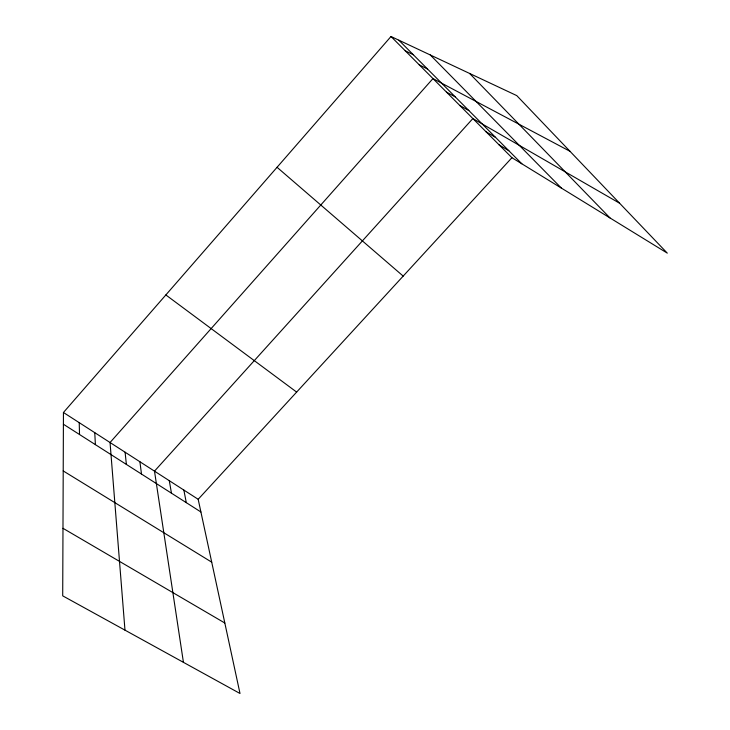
<?xml version="1.0" encoding="UTF-8"?>
<svg xmlns="http://www.w3.org/2000/svg" width="730" height="730" viewBox="0 0 730 730"><rect width="100%" height="100%" fill="white"/><g stroke="black" fill="none" stroke-linecap="round" stroke-linejoin="round"><path stroke-width="1.09" d="M63.446 412.496L62.707 595.853L240.006 693.5L198.177 499.293L63.446 412.496L390.997 36.5L516.785 95.621L667.293 253.137L511.922 157.707L390.997 36.5M198.177 499.293L511.922 157.707M405.232 50.771L413.335 54.759M419.221 64.797L427.579 69.076M570.002 151.311L432.972 78.575L110.047 442.517L124.976 630.145M446.495 92.135L455.347 96.971M459.791 105.458L468.861 110.568M619.597 203.223L472.858 118.561L154.495 471.142L183.431 662.338M62.981 528.31L224.831 623.019M486.098 131.829L495.615 137.45M499.119 144.878L508.846 150.745M63.209 470.923L211.727 562.173M63.391 424.221L200.914 511.986M165.847 294.947L296.645 392.092M277.053 167.289L403.188 276.095M398.826 40.177L521.85 163.803M430.289 54.969L561.397 188.103M469.591 73.438L610.024 217.96M183.85 490.058L186.305 502.66M169.287 480.678L171.459 493.188M139.904 461.752L141.492 474.062M125.095 452.208L126.372 464.408M94.763 432.671L95.393 444.643M79.223 422.661L79.524 434.514"/></g></svg>
